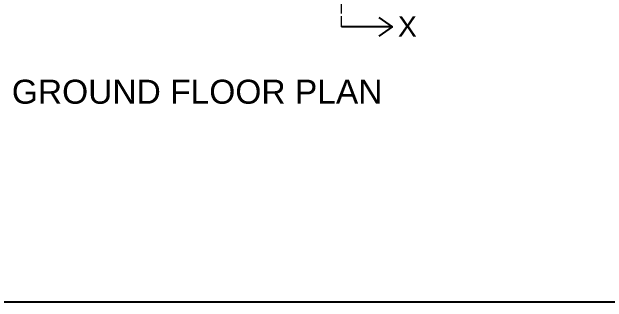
# Model space of a CAD drawing. Header units: inches. Extents: x -6800 to 96653, y -25814 to 17379.
# Drawn here: x 10027 to 10702, y -3547 to -3218 of the extents above; entities that cross this region are included whole.
import ezdxf

# ---------------------------------------------------------------- set-up
doc = ezdxf.new("R2010")
doc.units = ezdxf.units.IN
doc.header["$MEASUREMENT"] = 0
doc.linetypes.add('ACAD_ISO02W100', pattern=[15, 12, -3])
doc.layers.add('0 @ 1', color=7, linetype='Continuous')
doc.layers.add('A-Windows', color=7, linetype='Continuous')
doc.layers.add('Sec line', color=7, linetype='ACAD_ISO02W100', lineweight=13)
doc.layers.add('text', color=31, linetype='Continuous', lineweight=13)
doc.styles.get("Standard").update_dxf_attribs({"font": 'arial.ttf'})
doc.dimstyles.get("Standard").update_dxf_attribs({"dimtxt": 7, "dimasz": 4, "dimexe": 2, "dimexo": 2, "dimgap": 2, "dimtad": 1, "dimdec": 0, "dimzin": 0, "dimdsep": 46, "dimlunit": 4, "dimtxsty": 'Standard', "dimblk": 'ARCHTICK', "dimcen": 0.25, "dimclrd": 256, "dimclre": 256, "dimclrt": 256, "dimadec": 0, "dimazin": 0, "dimtfac": 1, "dimtdec": 0, "dimtofl": 0, "dimtmove": 0, "dimatfit": 3, "dimfxl": 1, "dimfxlon": 1, "dimtolj": 1, "dimtzin": 0, "dimlwd": -1, "dimlwe": -1, "dimarcsym": 1})

# ---------------------------------------------------------------- blocks, each defined once
blk = doc.blocks.new('_ArchTick')
at = {"color": 0, "linetype": 'ByBlock', "const_width": 0.15}
blk.add_lwpolyline([(-0.5, -0.5), (0.5, 0.5)], dxfattribs=at)

msp = doc.modelspace()

# ---------------------------------------------------------------- linework, layer by layer
at = {"layer": 'A-Windows'}
msp.add_lwpolyline([(9686.34, -1692.18), (12549.77, -1692.18), (12549.77, -3546.52), (9686.34, -3546.52)], close=True, dxfattribs=at)
at = {"layer": 'Sec line'}
msp.add_line((10400.48, -3234.37), (10400.48, -2593.11), dxfattribs=at)

# ---------------------------------------------------------------- texts
at = {"layer": 'A-Windows'}
msp.add_text('GROUND FLOOR PLAN', height=27.2287, dxfattribs=at).set_placement((10026.63, -3321.65))
at = {"layer": 'text', "insert": (10464.53, -3222.51), "char_height": 23.29, "attachment_point": 1}
msp.add_mtext_dynamic_manual_height_columns('X', width=337.7784, gutter_width=5.82, heights=[0], dxfattribs=at)

# ---------------------------------------------------------------- leaders
at = {"layer": '0 @ 1', "ltscale": 10}
msp.add_leader([(10458.12, -3234.37), (10400.48, -3234.37)], dimstyle='Standard', override={"dimscale": 1, "dimasz": 15, "dimgap": 2, "dimtad": 0, "dimldrblk": 'Open90'}, dxfattribs=at)

doc.saveas('drawing.dxf')
